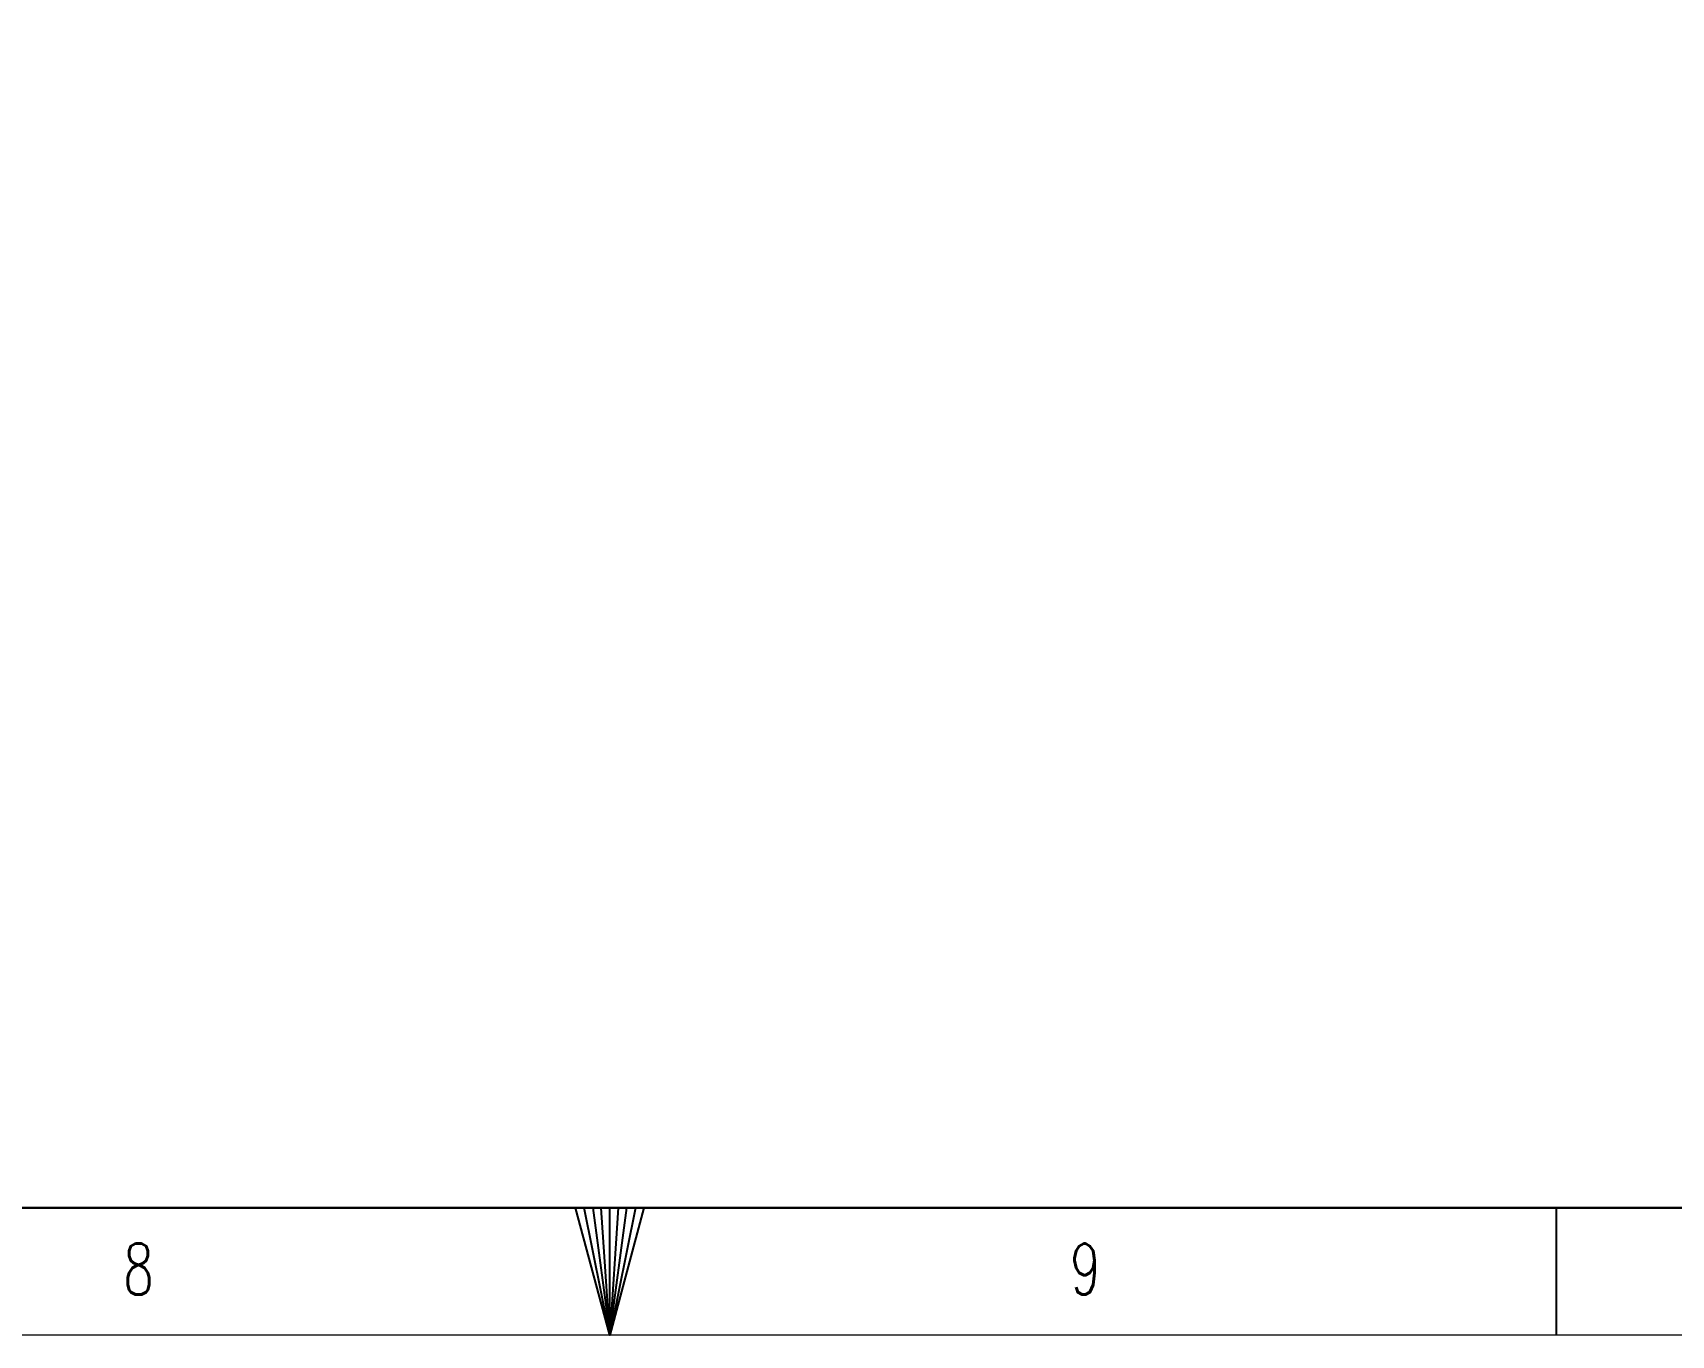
# Model space of a CAD drawing. Header units: inches. Extents: x 19 to 689223, y 34 to 210034.
# Drawn here: x 529412 to 561533, y 34 to 25569 of the extents above; entities that cross this region are included whole.
import ezdxf

# ---------------------------------------------------------------- set-up
doc = ezdxf.new("R2010")
doc.units = ezdxf.units.IN
doc.header["$MEASUREMENT"] = 0
doc.styles.add('TEG BORDER', font='txt_qlt.shx', dxfattribs={"width": 0.7, "bigfont": 'hztxt.shx'})

# ---------------------------------------------------------------- blocks, each defined once
blk = doc.blocks.new('TEG BORDER A2')
at = {"linetype": 'Continuous'}
blk.add_line((5, 5), (489, 5), dxfattribs=at)
for p, q in [((297, 0), (297, 5)), ((334.125, 0), (334.125, 5))]:
    blk.add_line(p, q)
at = {"color": 5, "lineweight": 15}
blk.add_lwpolyline([(0, 420), (594, 420), (594, 0), (0, 0)], close=True, dxfattribs=at)
blk.add_lwpolyline([(5, 415), (589, 415), (589, 5), (5, 5)], close=True)
blk.add_lwpolyline([(297, 0), (295.66, 5), (298.34, 5), (297, 0), (295.995, 5), (296.33, 5), (297, 0), (296.665, 5), (297.335, 5), (297, 0), (297.67, 5), (298.005, 5), (297, 0)])
at = {"char_height": 2, "width": 2, "attachment_point": 7, "style": 'TEG BORDER'}
for s, insert in [('8', (277.922, 1.593)), ('9', (315.047, 1.593))]:
    blk.add_mtext(s, dxfattribs=dict(at, insert=insert))

msp = doc.modelspace()

# ---------------------------------------------------------------- block references
at = {"xscale": 499.99999983125, "yscale": 499.99999983125, "zscale": 499.99999983125}
msp.add_blockref('TEG BORDER A2', (392223.4951, 34.1456), dxfattribs=at)

doc.saveas('drawing.dxf')
